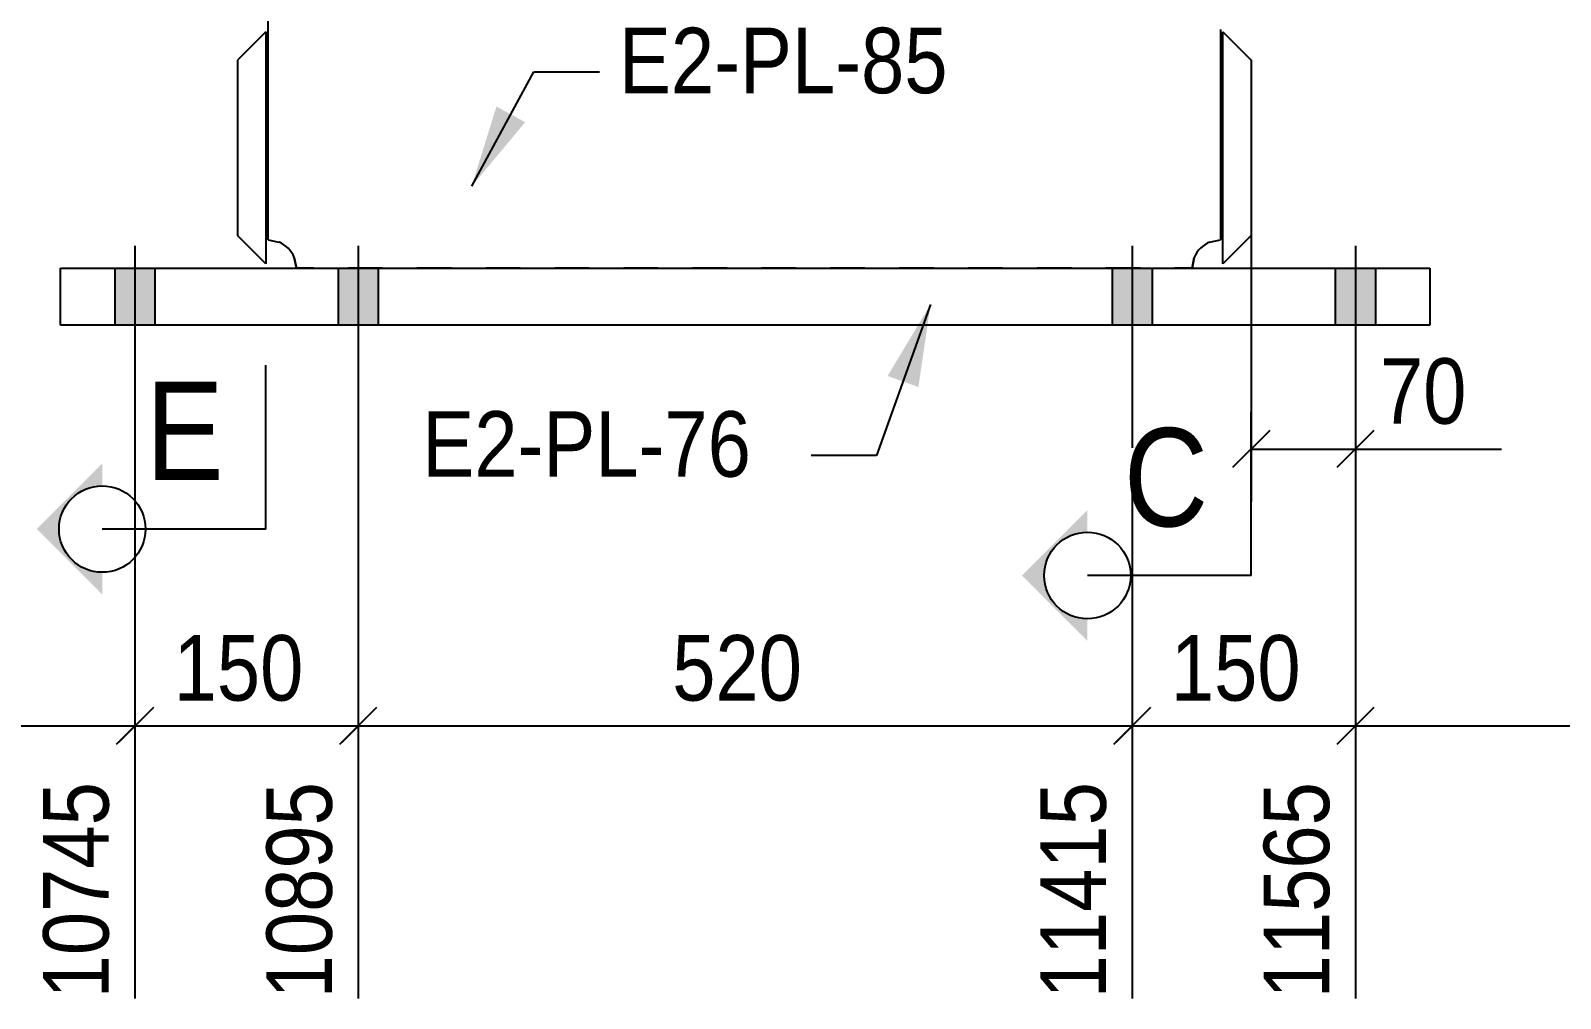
# Model space of a CAD drawing. Header units: millimetres. Extents: x 67 to 383, y 106 to 148.
# Drawn here: x 183.33 to 190.84, y 127.41 to 132.17 of the extents above; entities that cross this region are included whole.
import ezdxf

# ---------------------------------------------------------------- set-up
doc = ezdxf.new("R2010")
doc.units = ezdxf.units.MM
doc.linetypes.add('XKITLINE00', pattern=[0])
doc.styles.add('ARIAL', font='ARIAL.TTF')

msp = doc.modelspace()

# ---------------------------------------------------------------- linework, layer by layer
at = {"color": 2, "linetype": 'XKITLINE00'}
for p, q in [((184.4922, 131.1401), (184.4922, 132.7698)), ((184.4812, 132.1628), (184.3419, 132.0235)), ((184.4812, 132.1628), (184.4812, 131.0227)), ((189.1714, 132.1738), (189.1714, 131.1401)), ((189.183, 132.1628), (189.3223, 132.0235)), ((189.183, 131.0227), (189.183, 132.1628)), ((184.3419, 132.0235), (184.3419, 131.162)), ((189.3223, 132.0235), (189.3223, 131.162)), ((184.4812, 131.0227), (184.3419, 131.162)), ((189.3223, 131.162), (189.183, 131.0227)), ((184.4922, 131.1401), (184.5455, 131.1295)), ((189.118, 131.1295), (189.1714, 131.1401)), ((184.6209, 131.0541), (184.6315, 131.0008)), ((189.032, 131.0008), (189.0427, 131.0541)), ((183.472, 130.7222), (183.472, 131.0008)), ((183.472, 131.0008), (190.1998, 131.0008)), ((190.1998, 131.0008), (190.1998, 130.7222)), ((190.1998, 130.7222), (183.472, 130.7222))]:
    msp.add_line(p, q, dxfattribs=at)
at = {"linetype": 'XKITLINE00'}
for p, q in [((189.3223, 132.0239), (189.3223, 129.8551)), ((185.4926, 131.4037), (185.7983, 131.9652)), ((185.7983, 131.9652), (186.1201, 131.9652)), ((184.5579, 131.1236), (184.5481, 131.1283)), ((184.5696, 131.1166), (184.5579, 131.1236)), ((184.5806, 131.1085), (184.5696, 131.1166)), ((184.5907, 131.0993), (184.5806, 131.1085)), ((184.5999, 131.0892), (184.5907, 131.0993)), ((184.608, 131.0782), (184.5999, 131.0892)), ((189.0637, 131.0892), (189.0555, 131.0782)), ((189.0729, 131.0993), (189.0637, 131.0892)), ((189.0768, 131.1029), (189.0729, 131.0993)), ((184.6151, 131.0664), (184.608, 131.0782)), ((184.6209, 131.0541), (184.6151, 131.0664)), ((184.6315, 131.0008), (184.6209, 131.0541)), ((189.0427, 131.0541), (189.032, 131.0008)), ((189.0485, 131.0664), (189.0427, 131.0541)), ((189.0427, 131.0541), (189.0427, 131.0541)), ((189.0555, 131.0782), (189.0485, 131.0664)), ((184.7161, 131.0008), (184.6315, 131.0008)), ((185.0546, 131.0008), (184.8854, 131.0008)), ((185.3931, 131.0008), (185.2239, 131.0008)), ((185.7316, 131.0008), (185.5624, 131.0008)), ((186.0701, 131.0008), (185.9009, 131.0008)), ((186.4087, 131.0008), (186.2394, 131.0008)), ((186.7472, 131.0008), (186.5779, 131.0008)), ((187.0857, 131.0008), (186.9164, 131.0008)), ((187.4242, 131.0008), (187.2549, 131.0008)), ((187.7627, 131.0008), (187.5934, 131.0008)), ((188.1012, 131.0008), (187.9319, 131.0008)), ((188.4397, 131.0008), (188.2704, 131.0008)), ((188.7782, 131.0008), (188.6089, 131.0008)), ((189.032, 131.0008), (188.9474, 131.0008)), ((187.7469, 130.8236), (187.4817, 130.0815)), ((184.4819, 129.72), (184.4819, 130.5244)), ((189.3223, 129.4918), (189.3223, 130.2962)), ((189.8342, 130.2713), (189.8342, 129.8551)), ((189.4133, 130.2035), (189.2313, 130.0215)), ((189.9252, 130.2035), (189.7432, 130.0215)), ((183.8376, 130.1165), (183.8376, 127.4145)), ((183.8376, 130.1165), (183.8376, 127.4145)), ((184.9345, 130.1165), (184.9345, 127.4145)), ((184.9345, 130.1165), (184.9345, 127.4145)), ((189.3223, 130.1125), (189.8342, 130.1125)), ((189.8342, 130.1165), (189.8342, 127.4145)), ((189.8342, 130.1165), (189.8342, 127.4145)), ((189.8342, 130.1125), (190.5528, 130.1125)), ((189.8342, 130.1125), (190.5528, 130.1125)), ((187.4817, 130.0815), (187.1599, 130.0815)), ((188.7372, 129.9576), (188.7372, 127.4145)), ((188.7372, 129.9576), (188.7372, 127.4145)), ((184.4819, 129.72), (183.6775, 129.72)), ((189.3223, 129.4918), (188.5179, 129.4918)), ((183.9286, 128.8436), (183.7466, 128.6616)), ((183.9286, 128.8436), (183.7572, 128.6722)), ((185.0255, 128.8436), (184.8435, 128.6616)), ((185.0255, 128.8436), (184.8541, 128.6722)), ((188.8283, 128.8436), (188.6462, 128.6616)), ((188.8283, 128.8436), (188.6568, 128.6722)), ((189.9252, 128.8436), (189.7432, 128.6616)), ((189.9252, 128.8436), (189.7537, 128.6722)), ((175.4848, 128.7526), (183.8376, 128.7526)), ((183.8376, 128.7526), (184.9345, 128.7526)), ((184.9345, 128.7526), (188.7372, 128.7526)), ((188.7372, 128.7526), (189.8342, 128.7526)), ((189.8342, 128.7526), (215.0257, 128.7526))]:
    msp.add_line(p, q, dxfattribs=at)
at = {"color": 3, "linetype": 'XKITLINE00'}
for p, q in [((183.8376, 131.1111), (183.8376, 130.1185)), ((183.8376, 131.1111), (183.8376, 130.1185)), ((183.8376, 131.1111), (183.8376, 130.1185)), ((183.8376, 131.1111), (183.8376, 130.1185)), ((184.9345, 131.1111), (184.9345, 130.1185)), ((184.9345, 131.1111), (184.9345, 130.1185)), ((184.9345, 131.1111), (184.9345, 130.1185)), ((184.9345, 131.1111), (184.9345, 130.1185)), ((188.7372, 131.1111), (188.7372, 130.1185)), ((188.7372, 131.1111), (188.7372, 130.1185)), ((188.7372, 131.1111), (188.7372, 130.1185)), ((188.7372, 131.1111), (188.7372, 130.1185)), ((189.8342, 131.1111), (189.8342, 130.1185)), ((189.8342, 131.1111), (189.8342, 130.1185)), ((189.8342, 131.1111), (189.8342, 130.1185)), ((189.8342, 131.1111), (189.8342, 130.1185)), ((183.7389, 131.0008), (183.7389, 130.7222)), ((183.7389, 131.0008), (183.7389, 130.7222)), ((183.7389, 131.0008), (183.7389, 130.7222)), ((183.7389, 131.0008), (183.7389, 130.7222)), ((183.9363, 131.0008), (183.9363, 130.7222)), ((183.9363, 131.0008), (183.9363, 130.7222)), ((183.9363, 131.0008), (183.9363, 130.7222)), ((183.9363, 131.0008), (183.9363, 130.7222)), ((184.8358, 131.0008), (184.8358, 130.7222)), ((184.8358, 131.0008), (184.8358, 130.7222)), ((184.8358, 131.0008), (184.8358, 130.7222)), ((184.8358, 131.0008), (184.8358, 130.7222)), ((185.0333, 131.0008), (185.0333, 130.7222)), ((185.0333, 131.0008), (185.0333, 130.7222)), ((185.0333, 131.0008), (185.0333, 130.7222)), ((185.0333, 131.0008), (185.0333, 130.7222)), ((188.6385, 131.0008), (188.6385, 130.7222)), ((188.6385, 131.0008), (188.6385, 130.7222)), ((188.6385, 131.0008), (188.6385, 130.7222)), ((188.6385, 131.0008), (188.6385, 130.7222)), ((188.836, 131.0008), (188.836, 130.7222)), ((188.836, 131.0008), (188.836, 130.7222)), ((188.836, 131.0008), (188.836, 130.7222)), ((188.836, 131.0008), (188.836, 130.7222)), ((189.7355, 131.0008), (189.7355, 130.7222)), ((189.7355, 131.0008), (189.7355, 130.7222)), ((189.7355, 131.0008), (189.7355, 130.7222)), ((189.7355, 131.0008), (189.7355, 130.7222)), ((189.9329, 131.0008), (189.9329, 130.7222)), ((189.9329, 131.0008), (189.9329, 130.7222)), ((189.9329, 131.0008), (189.9329, 130.7222)), ((189.9329, 131.0008), (189.9329, 130.7222))]:
    msp.add_line(p, q, dxfattribs=at)
at = {"linetype": 'XKITLINE00'}
for centre in [(183.6775, 129.72), (188.5179, 129.4918)]:
    msp.add_circle(centre, 0.2124, dxfattribs=at)
at = {"color": 2, "linetype": 'XKITLINE00'}
for centre, start, end in [((184.4922, 131.0008), 22.5, 67.5), ((189.1714, 131.0008), 112.5, 157.5)]:
    msp.add_arc(centre, 0.1393, start, end, dxfattribs=at)
for p in [(189.3223, 130.1125), (189.8342, 130.1125)]:
    msp.add_point(p)
at = {"color": 3}
for p in [(183.8376, 128.7526), (183.8376, 128.7526), (184.9345, 128.7526), (184.9345, 128.7526), (188.7372, 128.7526), (188.7372, 128.7526), (189.8342, 128.7526), (189.8342, 128.7526)]:
    msp.add_point(p, dxfattribs=at)
at = {"linetype": 'Continuous'}
for points in [[(185.4926, 131.4037), (185.6143, 131.7954), (185.4926, 131.4037), (185.7556, 131.7185)], [(187.7469, 130.8236), (187.6873, 130.4178), (187.7469, 130.8236), (187.5358, 130.4719)], [(183.6775, 130.0418), (183.3557, 129.72), (183.5145, 129.8537)], [(183.6775, 130.0418), (183.5145, 129.8537), (183.5284, 129.869)], [(183.6775, 130.0418), (183.5284, 129.869), (183.5438, 129.883)], [(183.6775, 130.0418), (183.5438, 129.883), (183.5604, 129.8954)], [(183.6775, 130.0418), (183.5604, 129.8954), (183.5781, 129.9062)], [(183.6775, 130.0418), (183.5781, 129.9062), (183.5968, 129.9152)], [(183.6775, 130.0418), (183.5968, 129.9152), (183.6162, 129.9224)], [(183.6775, 130.0418), (183.6162, 129.9224), (183.6363, 129.9276)], [(183.6775, 130.0418), (183.6363, 129.9276), (183.6568, 129.931)], [(183.6775, 129.9324), (183.6775, 130.0418), (183.6568, 129.931)], [(183.3557, 129.72), (183.502, 129.8371), (183.5145, 129.8537)], [(183.3557, 129.72), (183.4913, 129.8193), (183.502, 129.8371)], [(183.3557, 129.72), (183.4823, 129.8007), (183.4913, 129.8193)], [(188.5179, 129.8136), (188.1961, 129.4918), (188.3549, 129.6255)], [(188.5179, 129.8136), (188.3549, 129.6255), (188.3688, 129.6409)], [(188.5179, 129.8136), (188.3688, 129.6409), (188.3842, 129.6548)], [(188.5179, 129.8136), (188.3842, 129.6548), (188.4008, 129.6672)], [(188.5179, 129.8136), (188.4008, 129.6672), (188.4185, 129.678)], [(188.5179, 129.8136), (188.4185, 129.678), (188.4372, 129.687)], [(188.5179, 129.8136), (188.4372, 129.687), (188.4566, 129.6942)], [(188.5179, 129.8136), (188.4566, 129.6942), (188.4767, 129.6995)], [(188.5179, 129.8136), (188.4767, 129.6995), (188.4972, 129.7028)], [(188.5179, 129.7042), (188.5179, 129.8136), (188.4972, 129.7028)], [(183.3557, 129.72), (183.4751, 129.7812), (183.4823, 129.8007)], [(183.3557, 129.72), (183.4698, 129.7611), (183.4751, 129.7812)], [(183.3557, 129.72), (183.4665, 129.7407), (183.4698, 129.7611)], [(183.3557, 129.72), (183.4651, 129.72), (183.4665, 129.7407)], [(183.3557, 129.72), (183.6775, 129.3982), (183.5431, 129.5563)], [(183.3557, 129.72), (183.5431, 129.5563), (183.5277, 129.5702)], [(183.3557, 129.72), (183.5277, 129.5702), (183.5137, 129.5856)], [(183.3557, 129.72), (183.5137, 129.5856), (183.5013, 129.6023)], [(183.3557, 129.72), (183.5013, 129.6023), (183.4906, 129.6202)], [(183.3557, 129.72), (183.4906, 129.6202), (183.4816, 129.6389)], [(183.3557, 129.72), (183.4816, 129.6389), (183.4746, 129.6585)], [(183.3557, 129.72), (183.4746, 129.6585), (183.4694, 129.6787)], [(183.3557, 129.72), (183.4694, 129.6787), (183.4662, 129.6992)], [(183.3557, 129.72), (183.4662, 129.6992), (183.4651, 129.72)], [(188.1961, 129.4918), (188.3425, 129.6089), (188.3549, 129.6255)], [(188.1961, 129.4918), (188.3317, 129.5912), (188.3425, 129.6089)], [(188.1961, 129.4918), (188.3227, 129.5725), (188.3317, 129.5912)], [(183.6775, 129.3982), (183.5598, 129.5439), (183.5431, 129.5563)], [(183.6775, 129.3982), (183.5776, 129.5331), (183.5598, 129.5439)], [(183.6775, 129.3982), (183.5964, 129.5242), (183.5776, 129.5331)], [(183.6775, 129.3982), (183.616, 129.5171), (183.5964, 129.5242)], [(183.6775, 129.3982), (183.6361, 129.5119), (183.616, 129.5171)], [(183.6775, 129.3982), (183.6567, 129.5088), (183.6361, 129.5119)], [(183.6775, 129.3982), (183.6775, 129.5076), (183.6567, 129.5088)], [(188.1961, 129.4918), (188.3155, 129.553), (188.3227, 129.5725)], [(188.1961, 129.4918), (188.3102, 129.533), (188.3155, 129.553)], [(188.1961, 129.4918), (188.3069, 129.5125), (188.3102, 129.533)], [(188.1961, 129.4918), (188.3055, 129.4918), (188.3069, 129.5125)], [(188.1961, 129.4918), (188.5179, 129.1701), (188.3835, 129.3281)], [(188.1961, 129.4918), (188.3835, 129.3281), (188.3681, 129.3421)], [(188.1961, 129.4918), (188.3681, 129.3421), (188.3541, 129.3575)], [(188.1961, 129.4918), (188.3541, 129.3575), (188.3417, 129.3742)], [(188.1961, 129.4918), (188.3417, 129.3742), (188.331, 129.392)], [(188.1961, 129.4918), (188.331, 129.392), (188.322, 129.4108)], [(188.1961, 129.4918), (188.322, 129.4108), (188.315, 129.4303)], [(188.1961, 129.4918), (188.315, 129.4303), (188.3098, 129.4505)], [(188.1961, 129.4918), (188.3098, 129.4505), (188.3066, 129.4711)], [(188.1961, 129.4918), (188.3066, 129.4711), (188.3055, 129.4918)], [(188.5179, 129.1701), (188.4002, 129.3157), (188.3835, 129.3281)], [(188.5179, 129.1701), (188.418, 129.305), (188.4002, 129.3157)], [(188.5179, 129.1701), (188.4368, 129.296), (188.418, 129.305)], [(188.5179, 129.1701), (188.4564, 129.2889), (188.4368, 129.296)], [(188.5179, 129.1701), (188.4765, 129.2838), (188.4564, 129.2889)], [(188.5179, 129.1701), (188.4971, 129.2806), (188.4765, 129.2838)], [(188.5179, 129.1701), (188.5179, 129.2795), (188.4971, 129.2806)]]:
    msp.add_solid(points, dxfattribs=at)
at = {"color": 3, "linetype": 'Continuous'}
for points in [[(183.7389, 130.7222), (183.9363, 130.7222), (183.9363, 131.0008)], [(183.7389, 130.7222), (183.9363, 131.0008), (183.7389, 131.0008)], [(183.7389, 130.7222), (183.9363, 130.7222), (183.9363, 131.0008)], [(183.7389, 130.7222), (183.9363, 131.0008), (183.7389, 131.0008)], [(183.7389, 130.7222), (183.9363, 130.7222), (183.9363, 131.0008)], [(183.7389, 130.7222), (183.9363, 131.0008), (183.7389, 131.0008)], [(183.7389, 130.7222), (183.9363, 130.7222), (183.9363, 131.0008)], [(183.7389, 130.7222), (183.9363, 131.0008), (183.7389, 131.0008)], [(184.8358, 130.7222), (185.0333, 130.7222), (185.0333, 131.0008)], [(184.8358, 130.7222), (185.0333, 131.0008), (184.8358, 131.0008)], [(184.8358, 130.7222), (185.0333, 130.7222), (185.0333, 131.0008)], [(184.8358, 130.7222), (185.0333, 131.0008), (184.8358, 131.0008)], [(184.8358, 130.7222), (185.0333, 130.7222), (185.0333, 131.0008)], [(184.8358, 130.7222), (185.0333, 131.0008), (184.8358, 131.0008)], [(184.8358, 130.7222), (185.0333, 130.7222), (185.0333, 131.0008)], [(184.8358, 130.7222), (185.0333, 131.0008), (184.8358, 131.0008)], [(188.6385, 130.7222), (188.836, 130.7222), (188.836, 131.0008)], [(188.6385, 130.7222), (188.836, 131.0008), (188.6385, 131.0008)], [(188.6385, 130.7222), (188.836, 130.7222), (188.836, 131.0008)], [(188.6385, 130.7222), (188.836, 131.0008), (188.6385, 131.0008)], [(188.6385, 130.7222), (188.836, 130.7222), (188.836, 131.0008)], [(188.6385, 130.7222), (188.836, 131.0008), (188.6385, 131.0008)], [(188.6385, 130.7222), (188.836, 130.7222), (188.836, 131.0008)], [(188.6385, 130.7222), (188.836, 131.0008), (188.6385, 131.0008)], [(189.7355, 130.7222), (189.9329, 130.7222), (189.9329, 131.0008)], [(189.7355, 130.7222), (189.9329, 131.0008), (189.7355, 131.0008)], [(189.7355, 130.7222), (189.9329, 130.7222), (189.9329, 131.0008)], [(189.7355, 130.7222), (189.9329, 131.0008), (189.7355, 131.0008)], [(189.7355, 130.7222), (189.9329, 130.7222), (189.9329, 131.0008)], [(189.7355, 130.7222), (189.9329, 131.0008), (189.7355, 131.0008)], [(189.7355, 130.7222), (189.9329, 130.7222), (189.9329, 131.0008)], [(189.7355, 130.7222), (189.9329, 131.0008), (189.7355, 131.0008)]]:
    msp.add_solid(points, dxfattribs=at)

# ---------------------------------------------------------------- texts
at = {"color": 3, "style": 'ARIAL', "width": 0.85}
for s, p in [('E2-PL-85', (186.2166, 131.8606)), ('70', (189.9548, 130.2372)), ('E2-PL-76', (185.2506, 129.977)), ('150', (184.0281, 128.8773)), ('520', (186.4779, 128.8773)), ('150', (188.9277, 128.8773))]:
    msp.add_text(s, height=0.32177, dxfattribs=at).set_placement(p)
at = {"color": 1, "style": 'ARIAL', "width": 0.85}
for s, p in [('E', (183.8916, 129.9613)), ('C', (188.6967, 129.7332))]:
    msp.add_text(s, height=0.4827, dxfattribs=at).set_placement(p)
at = {"color": 3, "style": 'ARIAL', "width": 0.85}
for s, p in [('10745', (183.7089, 127.4145)), ('10895', (184.8058, 127.4145)), ('11415', (188.6085, 127.4145)), ('11565', (189.7055, 127.4145))]:
    msp.add_text(s, height=0.32177, rotation=90.00021, dxfattribs=at).set_placement(p)

doc.saveas('drawing.dxf')
